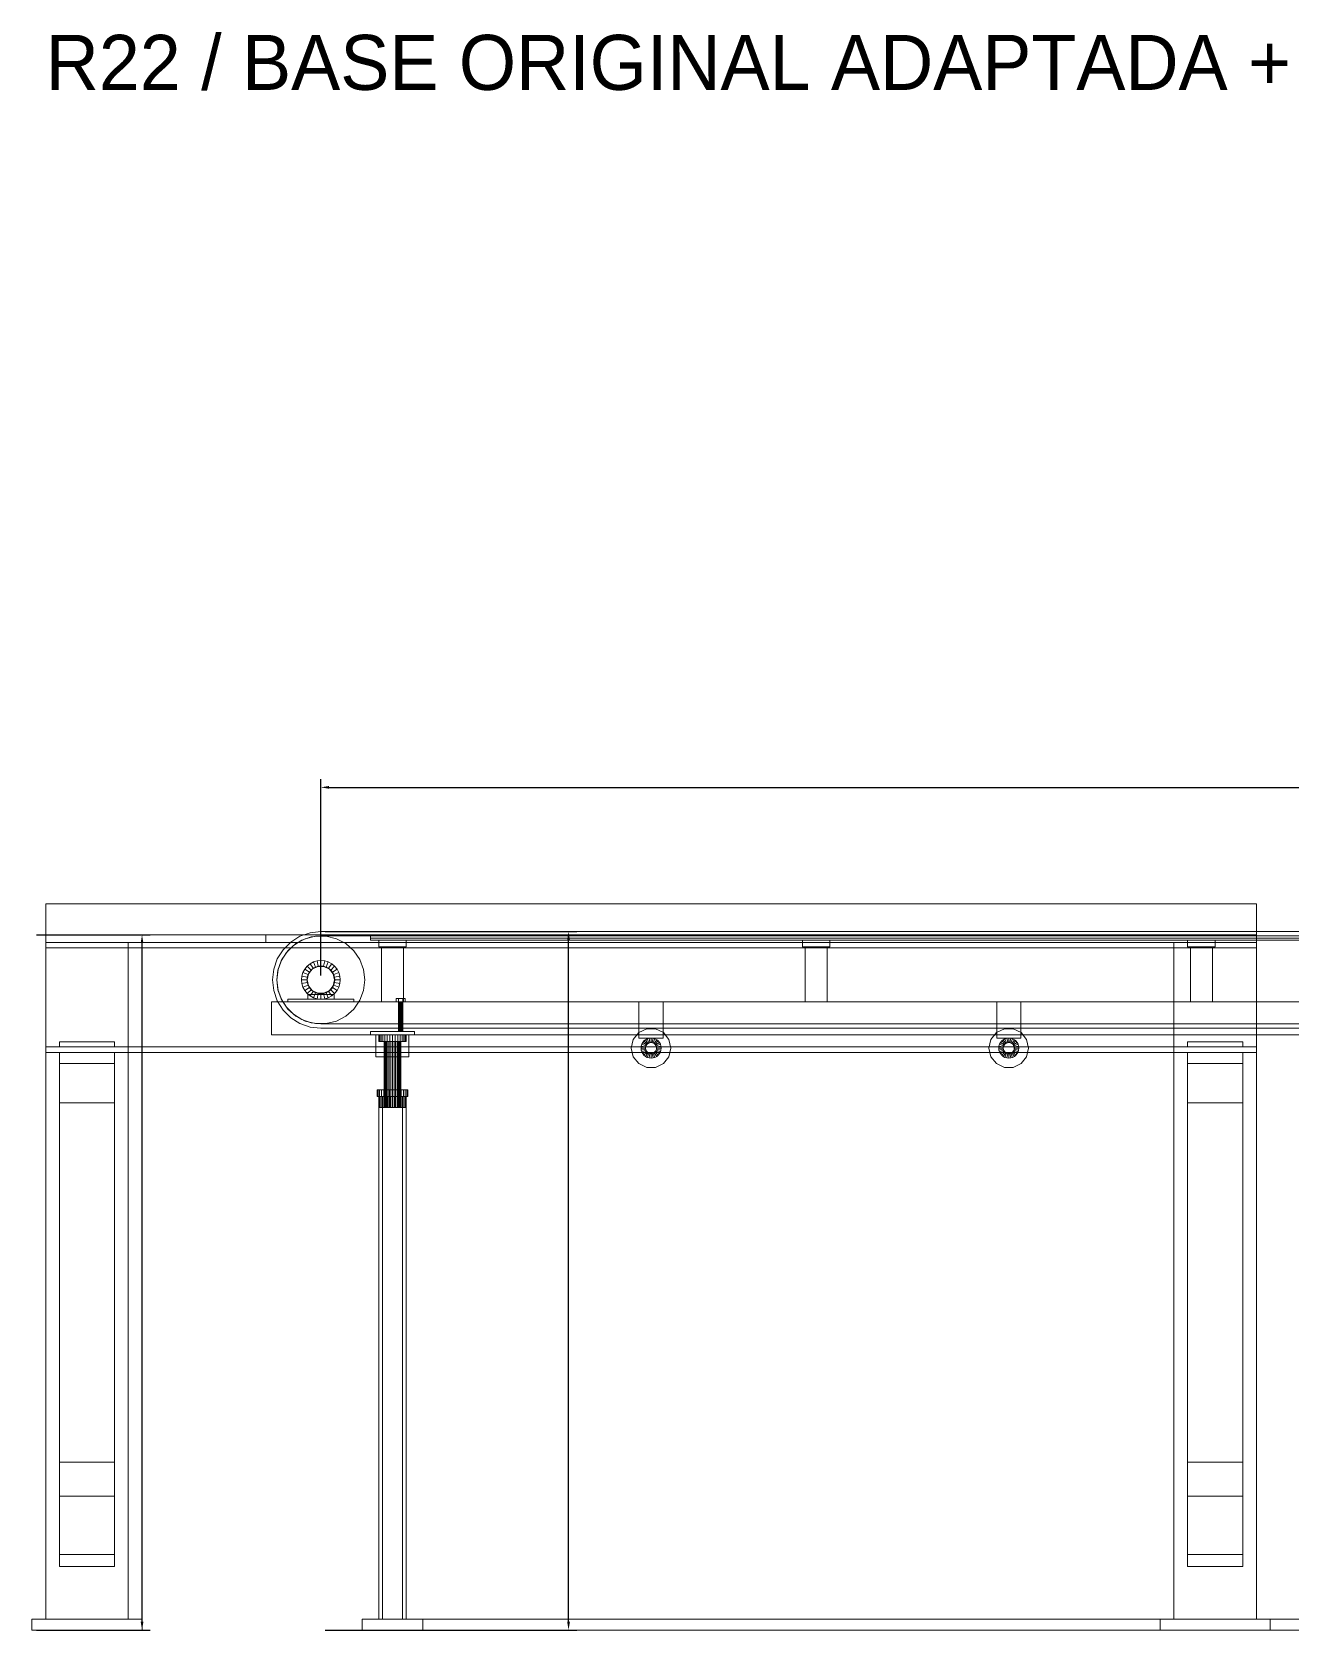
# Model space of a CAD drawing. Header units: millimetres. Extents: x -1970 to 34302, y -80068 to 6837.
# Drawn here: x -25 to 2261, y -69500 to -66595 of the extents above; entities that cross this region are included whole.
import ezdxf

# ---------------------------------------------------------------- set-up
doc = ezdxf.new("R2010")
doc.units = ezdxf.units.MM
for name, color, linetype, lineweight in [('COTAS_O', 1, 'Continuous', 0), ('COTAS_P', 1, 'Continuous', 0), ('R22_BASE_lateral', 7, 'Continuous', 0), ('TEXTOS', 4, 'Continuous', 0)]:
    doc.layers.add(name, color=color, linetype=linetype, lineweight=lineweight)
doc.dimstyles.new('R19_10', dxfattribs={"dimtxt": 25, "dimasz": 15, "dimexe": 15, "dimexo": 8, "dimgap": 10, "dimtad": 1, "dimtih": 1, "dimtoh": 1, "dimdsep": 46, "dimcen": 0.09, "dimadec": 0, "dimazin": 0, "dimtfac": 1, "dimtdec": 4, "dimtofl": 0, "dimtmove": 0, "dimatfit": 3, "dimfxl": 1, "dimtolj": 1, "dimtzin": 0, "dimarcsym": 0})

# ---------------------------------------------------------------- blocks, each defined once
blk = doc.blocks.new('*D47')
at = {"layer": 'COTAS_O', "color": 0, "lineweight": -2, "transparency": 16777216}
for p, q in [((-17, -68236), (190, -68236)), ((175, -69485), (175, -68251)), ((-17, -69500), (190, -69500))]:
    blk.add_line(p, q, dxfattribs=at)
at = {"layer": 'COTAS_O', "color": 0, "transparency": 16777216}
for points in [[(172.5, -68251), (177.5, -68251), (175, -68236)], [(172.5, -69485), (177.5, -69485), (175, -69500)]]:
    blk.add_solid(points, dxfattribs=at)
at = {"layer": 'Defpoints', "color": 0, "transparency": 16777216}
for p in [(-25, -68236), (175, -68236), (-25, -69500)]:
    blk.add_point(p, dxfattribs=at)
blk = doc.blocks.new('*D48')
at = {"layer": 'COTAS_P', "color": 0, "lineweight": -2, "transparency": 16777216}
for p, q in [((508, -68230), (965, -68230)), ((950, -69485), (950, -68245)), ((508, -69500), (965, -69500))]:
    blk.add_line(p, q, dxfattribs=at)
at = {"layer": 'COTAS_P', "color": 0, "transparency": 16777216}
for points in [[(947.5, -68245), (952.5, -68245), (950, -68230)], [(947.5, -69485), (952.5, -69485), (950, -69500)]]:
    blk.add_solid(points, dxfattribs=at)
at = {"layer": 'Defpoints', "color": 0, "transparency": 16777216}
for p in [(500, -68230), (950, -68230), (500, -69500)]:
    blk.add_point(p, dxfattribs=at)
blk = doc.blocks.new('*D49')
at = {"layer": 'COTAS_O', "color": 0, "lineweight": -2, "transparency": 16777216}
for p, q in [((500, -68310), (500, -67953)), ((3000, -68310), (3000, -67953)), ((515, -67968), (2985, -67968))]:
    blk.add_line(p, q, dxfattribs=at)
at = {"layer": 'COTAS_O', "color": 0, "transparency": 16777216}
for points in [[(515, -67965.5), (515, -67970.5), (500, -67968)], [(2985, -67965.5), (2985, -67970.5), (3000, -67968)]]:
    blk.add_solid(points, dxfattribs=at)
at = {"layer": 'Defpoints', "color": 0, "transparency": 16777216}
for p in [(3000, -67968), (500, -68318), (3000, -68318)]:
    blk.add_point(p, dxfattribs=at)

msp = doc.modelspace()

# ---------------------------------------------------------------- linework, layer by layer
at = {"layer": 'R22_BASE_lateral'}
for p, q in [((0, -68180), (2200, -68180)), ((0, -68180), (0, -68236)), ((2200, -68236), (2200, -68180)), ((0, -68260), (0, -68236)), ((0, -68236), (2200, -68236)), ((0, -68250), (0, -68236)), ((0, -68236), (400, -68236)), ((400, -68250), (400, -68236)), ((400, -68236), (2200, -68236)), ((461.818, -68238.715), (445.133, -68249.199)), ((465.289, -68245.922), (450.121, -68255.453)), ((454.555, -68252.161), (471.632, -68243.199)), ((480.418, -68232.206), (461.818, -68238.715)), ((482.198, -68240.006), (465.289, -68245.922)), ((471.632, -68243.199), (490.357, -68238.583)), ((500, -68230), (480.418, -68232.206)), ((500, -68238), (482.198, -68240.006)), ((490.357, -68238.583), (509.643, -68238.583)), ((3000, -68230), (500, -68230)), ((3000, -68238), (500, -68238)), ((509.643, -68238.583), (528.368, -68243.199)), ((528.368, -68243.199), (545.445, -68252.161)), ((590, -68238), (2910, -68238)), ((590, -68238), (590, -68242)), ((590, -68242), (2910, -68242)), ((590, -68242), (590, -68246)), ((590, -68246), (2910, -68246)), ((605, -68246), (655, -68246)), ((605, -68246), (605, -68250)), ((655, -68250), (655, -68246)), ((1375, -68246), (1425, -68246)), ((1375, -68246), (1375, -68250)), ((1425, -68250), (1425, -68246)), ((2075, -68246), (2125, -68246)), ((2075, -68246), (2075, -68250)), ((2125, -68250), (2125, -68246)), ((2200, -68260), (2200, -68236)), ((2200, -68250), (2200, -68236)), ((0, -68250), (150, -68250)), ((0, -68260), (0, -68250)), ((0, -68250), (2200, -68250)), ((0, -68260), (150, -68260)), ((0, -68440), (0, -68260)), ((0, -68260), (2200, -68260)), ((150, -68260), (150, -68250)), ((150, -68250), (2050, -68250)), ((150, -68250), (400, -68250)), ((150, -68440), (150, -68260)), ((150, -68260), (2050, -68260)), ((400, -68250), (2050, -68250)), ((431.199, -68263.133), (420.715, -68279.818)), ((437.453, -68268.121), (427.922, -68283.289)), ((429.164, -68280.822), (440.119, -68264.95)), ((445.133, -68249.199), (431.199, -68263.133)), ((450.121, -68255.453), (437.453, -68268.121)), ((440.119, -68264.95), (454.555, -68252.161)), ((545.445, -68252.161), (559.881, -68264.95)), ((559.881, -68264.95), (570.836, -68280.822)), ((605, -68250), (655, -68250)), ((605, -68250), (605, -68258)), ((605, -68258), (655, -68258)), ((610, -68258), (650, -68258)), ((610, -68258), (610, -68358)), ((650, -68358), (650, -68258)), ((655, -68258), (655, -68250)), ((1375, -68250), (1425, -68250)), ((1375, -68250), (1375, -68258)), ((1375, -68258), (1425, -68258)), ((1380, -68258), (1420, -68258)), ((1380, -68258), (1380, -68358)), ((1420, -68358), (1420, -68258)), ((1425, -68258), (1425, -68250)), ((2050, -68260), (2050, -68250)), ((2050, -68250), (2200, -68250)), ((2050, -68440), (2050, -68260)), ((2050, -68260), (2200, -68260)), ((2075, -68250), (2125, -68250)), ((2075, -68250), (2075, -68258)), ((2075, -68258), (2125, -68258)), ((2080, -68258), (2120, -68258)), ((2080, -68258), (2080, -68358)), ((2120, -68358), (2120, -68258)), ((2125, -68258), (2125, -68250)), ((2200, -68260), (2200, -68250)), ((2200, -68440), (2200, -68260)), ((414.206, -68298.418), (412, -68318)), ((420.715, -68279.818), (414.206, -68298.418)), ((420, -68318), (422.325, -68298.855)), ((422.006, -68300.198), (420, -68318)), ((427.922, -68283.289), (422.006, -68300.198)), ((422.325, -68298.855), (429.164, -68280.822)), ((467.433, -68304.51), (470.691, -68298.416)), ((470.691, -68298.416), (475.074, -68293.074)), ((479.005, -68303.972), (470.691, -68298.416)), ((475.074, -68293.074), (480.416, -68288.691)), ((482.146, -68300.146), (475.074, -68293.074)), ((479.005, -68303.972), (476.672, -68308.337)), ((477.476, -68307.153), (484.413, -68298.454)), ((482.146, -68300.146), (479.005, -68303.972)), ((480.416, -68288.691), (486.51, -68285.433)), ((485.972, -68297.005), (480.416, -68288.691)), ((485.972, -68297.005), (482.146, -68300.146)), ((484.413, -68298.454), (494.437, -68293.627)), ((490.337, -68294.672), (485.972, -68297.005)), ((486.51, -68285.433), (493.123, -68283.427)), ((490.337, -68294.672), (486.51, -68285.433)), ((495.074, -68293.235), (490.337, -68294.672)), ((493.123, -68283.427), (500, -68282.75)), ((495.074, -68293.235), (493.123, -68283.427)), ((494.437, -68293.627), (505.563, -68293.627)), ((500, -68292.75), (495.074, -68293.235)), ((500, -68292.75), (500, -68282.75)), ((500, -68282.75), (506.877, -68283.427)), ((504.926, -68293.235), (500, -68292.75)), ((504.926, -68293.235), (506.877, -68283.427)), ((509.663, -68294.672), (504.926, -68293.235)), ((505.563, -68293.627), (515.587, -68298.454)), ((506.877, -68283.427), (513.49, -68285.433)), ((509.663, -68294.672), (513.49, -68285.433)), ((514.028, -68297.005), (509.663, -68294.672)), ((513.49, -68285.433), (519.584, -68288.691)), ((514.028, -68297.005), (519.584, -68288.691)), ((517.854, -68300.146), (514.028, -68297.005)), ((515.587, -68298.454), (522.524, -68307.153)), ((517.854, -68300.146), (524.926, -68293.074)), ((520.995, -68303.972), (517.854, -68300.146)), ((519.584, -68288.691), (524.926, -68293.074)), ((520.995, -68303.972), (529.309, -68298.416)), ((523.328, -68308.337), (520.995, -68303.972)), ((524.926, -68293.074), (529.309, -68298.416)), ((529.309, -68298.416), (532.567, -68304.51)), ((570.836, -68280.822), (577.675, -68298.855)), ((577.675, -68298.855), (580, -68318)), ((412, -68318), (414.206, -68337.582)), ((422.325, -68337.145), (420, -68318)), ((420, -68318), (422.006, -68335.802)), ((464.75, -68318), (465.427, -68311.123)), ((474.75, -68318), (464.75, -68318)), ((465.427, -68324.877), (464.75, -68318)), ((465.427, -68311.123), (467.433, -68304.51)), ((475.235, -68313.074), (465.427, -68311.123)), ((475.235, -68322.926), (465.427, -68324.877)), ((467.433, -68331.49), (465.427, -68324.877)), ((476.672, -68308.337), (467.433, -68304.51)), ((476.672, -68327.663), (467.433, -68331.49)), ((470.691, -68337.584), (467.433, -68331.49)), ((479.005, -68332.028), (470.691, -68337.584)), ((475.235, -68313.074), (474.75, -68318)), ((474.75, -68318), (475.235, -68322.926)), ((475, -68318), (477.476, -68307.153)), ((475, -68318), (477.476, -68328.847)), ((476.672, -68308.337), (475.235, -68313.074)), ((475.235, -68322.926), (476.672, -68327.663)), ((476.672, -68327.663), (479.005, -68332.028)), ((477.476, -68328.847), (484.413, -68337.546)), ((479.005, -68332.028), (482.146, -68335.854)), ((515.587, -68337.546), (522.524, -68328.847)), ((517.854, -68335.854), (520.995, -68332.028)), ((520.995, -68332.028), (523.328, -68327.663)), ((520.995, -68332.028), (529.309, -68337.584)), ((522.524, -68307.153), (525, -68318)), ((522.524, -68328.847), (525, -68318)), ((523.328, -68308.337), (532.567, -68304.51)), ((524.765, -68313.074), (523.328, -68308.337)), ((523.328, -68327.663), (524.765, -68322.926)), ((523.328, -68327.663), (532.567, -68331.49)), ((524.765, -68313.074), (534.573, -68311.123)), ((525.25, -68318), (524.765, -68313.074)), ((524.765, -68322.926), (525.25, -68318)), ((524.765, -68322.926), (534.573, -68324.877)), ((535.25, -68318), (525.25, -68318)), ((532.567, -68331.49), (529.309, -68337.584)), ((532.567, -68304.51), (534.573, -68311.123)), ((534.573, -68324.877), (532.567, -68331.49)), ((534.573, -68311.123), (535.25, -68318)), ((535.25, -68318), (534.573, -68324.877)), ((580, -68318), (577.675, -68337.145)), ((410, -68358), (2700, -68358)), ((410, -68358), (410, -68418)), ((414.206, -68337.582), (420.715, -68356.182)), ((420.715, -68356.182), (431.199, -68372.867)), ((422.006, -68335.802), (427.922, -68352.711)), ((429.164, -68355.178), (422.325, -68337.145)), ((427.922, -68352.711), (437.453, -68367.879)), ((440.119, -68371.05), (429.164, -68355.178)), ((440, -68353.25), (560, -68353.25)), ((440, -68353.25), (440, -68358)), ((440, -68358), (560, -68358)), ((475.074, -68342.926), (470.691, -68337.584)), ((482.146, -68335.854), (475.074, -68342.926)), ((480.416, -68347.309), (475.074, -68342.926)), ((476, -68344.75), (524, -68344.75)), ((476, -68344.75), (476, -68353.25)), ((476, -68353.25), (524, -68353.25)), ((485.972, -68338.995), (480.416, -68347.309)), ((486.51, -68350.567), (480.416, -68347.309)), ((482.146, -68335.854), (485.972, -68338.995)), ((484.413, -68337.546), (494.437, -68342.373)), ((485.972, -68338.995), (490.337, -68341.328)), ((490.337, -68341.328), (486.51, -68350.567)), ((493.123, -68352.573), (486.51, -68350.567)), ((490.337, -68341.328), (495.074, -68342.765)), ((495.074, -68342.765), (493.123, -68352.573)), ((500, -68353.25), (493.123, -68352.573)), ((494.437, -68342.373), (505.563, -68342.373)), ((495.074, -68342.765), (500, -68343.25)), ((500, -68343.25), (504.926, -68342.765)), ((500, -68343.25), (500, -68353.25)), ((506.877, -68352.573), (500, -68353.25)), ((504.926, -68342.765), (509.663, -68341.328)), ((504.926, -68342.765), (506.877, -68352.573)), ((505.563, -68342.373), (515.587, -68337.546)), ((513.49, -68350.567), (506.877, -68352.573)), ((509.663, -68341.328), (514.028, -68338.995)), ((509.663, -68341.328), (513.49, -68350.567)), ((519.584, -68347.309), (513.49, -68350.567)), ((514.028, -68338.995), (517.854, -68335.854)), ((514.028, -68338.995), (519.584, -68347.309)), ((517.854, -68335.854), (524.926, -68342.926)), ((524.926, -68342.926), (519.584, -68347.309)), ((524, -68353.25), (524, -68344.75)), ((529.309, -68337.584), (524.926, -68342.926)), ((570.836, -68355.178), (559.881, -68371.05)), ((560, -68358), (560, -68353.25)), ((577.675, -68337.145), (570.836, -68355.178)), ((610, -68358), (650, -68358)), ((641, -68352), (637, -68352)), ((637, -68358), (637, -68352)), ((641, -68358), (637, -68358)), ((649, -68352), (641, -68352)), ((641, -68358), (641, -68352)), ((641.136, -68358), (641, -68358)), ((641, -68412), (641, -68358)), ((649, -68358), (641, -68358)), ((641.536, -68358), (641.136, -68358)), ((641.136, -68412), (641.136, -68358)), ((642.172, -68358), (641.536, -68358)), ((641.536, -68412), (641.536, -68358)), ((643, -68358), (642.172, -68358)), ((642.172, -68412), (642.172, -68358)), ((643.965, -68358), (643, -68358)), ((643, -68412), (643, -68358)), ((645, -68358), (643.965, -68358)), ((643.965, -68412), (643.965, -68358)), ((646.035, -68358), (645, -68358)), ((645, -68412), (645, -68358)), ((647, -68358), (646.035, -68358)), ((646.035, -68412), (646.035, -68358)), ((647.828, -68358), (647, -68358)), ((647, -68412), (647, -68358)), ((648.464, -68358), (647.828, -68358)), ((647.828, -68412), (647.828, -68358)), ((648.864, -68358), (648.464, -68358)), ((648.464, -68412), (648.464, -68358)), ((649, -68358), (648.864, -68358)), ((648.864, -68412), (648.864, -68358)), ((653, -68352), (649, -68352)), ((649, -68358), (649, -68352)), ((649, -68358), (649, -68412)), ((649, -68358), (653, -68358)), ((653, -68352), (653, -68358)), ((1078, -68358), (1122, -68358)), ((1078, -68358), (1078, -68423.75)), ((1122, -68423.75), (1122, -68358)), ((1380, -68358), (1420, -68358)), ((1728, -68358), (1772, -68358)), ((1728, -68358), (1728, -68423.75)), ((1772, -68423.75), (1772, -68358)), ((2080, -68358), (2120, -68358)), ((431.199, -68372.867), (445.133, -68386.801)), ((437.453, -68367.879), (450.121, -68380.547)), ((454.555, -68383.839), (440.119, -68371.05)), ((445.133, -68386.801), (461.818, -68397.285)), ((450.121, -68380.547), (465.289, -68390.078)), ((471.632, -68392.801), (454.555, -68383.839)), ((465.289, -68390.078), (482.198, -68395.994)), ((545.445, -68383.839), (528.368, -68392.801)), ((559.881, -68371.05), (545.445, -68383.839)), ((410, -68418), (2700, -68418)), ((461.818, -68397.285), (480.418, -68403.794)), ((490.357, -68397.417), (471.632, -68392.801)), ((480.418, -68403.794), (500, -68406)), ((482.198, -68395.994), (500, -68398)), ((509.643, -68397.417), (490.357, -68397.417)), ((500, -68398), (3000, -68398)), ((500, -68406), (3000, -68406)), ((528.368, -68392.801), (509.643, -68397.417)), ((590, -68412), (670, -68412)), ((590, -68412), (590, -68418)), ((590, -68418), (670, -68418)), ((600, -68418), (660, -68418)), ((600, -68418), (600, -68458)), ((605.48, -68418), (605, -68418)), ((605, -68430), (605, -68418)), ((606.903, -68418), (605.48, -68418)), ((605.48, -68430), (605.48, -68418)), ((609.213, -68418), (606.903, -68418)), ((606.903, -68430), (606.903, -68418)), ((612.322, -68418), (609.213, -68418)), ((609.213, -68430), (609.213, -68418)), ((616.111, -68418), (612.322, -68418)), ((612.322, -68430), (612.322, -68418)), ((620.433, -68418), (616.111, -68418)), ((616.111, -68430), (616.111, -68418)), ((625.123, -68418), (620.433, -68418)), ((620.433, -68430), (620.433, -68418)), ((630, -68418), (625.123, -68418)), ((625.123, -68430), (625.123, -68418)), ((634.877, -68418), (630, -68418)), ((630, -68430), (630, -68418)), ((639.567, -68418), (634.877, -68418)), ((634.877, -68430), (634.877, -68418)), ((643.889, -68418), (639.567, -68418)), ((639.567, -68430), (639.567, -68418)), ((641.136, -68412), (641, -68412)), ((641.536, -68412), (641.136, -68412)), ((642.172, -68412), (641.536, -68412)), ((643, -68412), (642.172, -68412)), ((643.965, -68412), (643, -68412)), ((647.678, -68418), (643.889, -68418)), ((643.889, -68430), (643.889, -68418)), ((645, -68412), (643.965, -68412)), ((646.035, -68412), (645, -68412)), ((647, -68412), (646.035, -68412)), ((647.828, -68412), (647, -68412)), ((650.787, -68418), (647.678, -68418)), ((647.678, -68430), (647.678, -68418)), ((648.464, -68412), (647.828, -68412)), ((648.864, -68412), (648.464, -68412)), ((648.864, -68412), (649, -68412)), ((653.097, -68418), (650.787, -68418)), ((650.787, -68430), (650.787, -68418)), ((654.52, -68418), (653.097, -68418)), ((653.097, -68430), (653.097, -68418)), ((655, -68418), (654.52, -68418)), ((654.52, -68430), (654.52, -68418)), ((655, -68418), (655, -68430)), ((660, -68458), (660, -68418)), ((670, -68418), (670, -68412)), ((1067.565, -68426.38), (1077.554, -68413.854)), ((1077.554, -68413.854), (1091.989, -68406.903)), ((1091.989, -68406.903), (1108.011, -68406.903)), ((1108.011, -68406.903), (1122.446, -68413.854)), ((1122.446, -68413.854), (1132.435, -68426.38)), ((1717.565, -68426.38), (1727.554, -68413.854)), ((1727.554, -68413.854), (1741.989, -68406.903)), ((1741.989, -68406.903), (1758.011, -68406.903)), ((1758.011, -68406.903), (1772.446, -68413.854)), ((1772.446, -68413.854), (1782.435, -68426.38)), ((0, -69480), (0, -68440)), ((0, -68440), (150, -68440)), ((0, -68440), (2200, -68440)), ((25, -68440), (25, -68430.857)), ((25, -68430.857), (125, -68430.857)), ((25, -68440), (125, -68440)), ((125, -68440), (125, -68430.857)), ((150, -68450), (150, -68440)), ((150, -68440), (2050, -68440)), ((605.48, -68430), (605, -68430)), ((606.903, -68430), (605.48, -68430)), ((609.213, -68430), (606.903, -68430)), ((612.322, -68430), (609.213, -68430)), ((616.111, -68430), (612.322, -68430)), ((615.288, -68430), (615, -68430)), ((615, -68550), (615, -68430)), ((616.142, -68430), (615.288, -68430)), ((615.288, -68550), (615.288, -68430)), ((620.433, -68430), (616.111, -68430)), ((617.528, -68430), (616.142, -68430)), ((616.142, -68550), (616.142, -68430)), ((619.393, -68430), (617.528, -68430)), ((617.528, -68550), (617.528, -68430)), ((621.666, -68430), (619.393, -68430)), ((619.393, -68550), (619.393, -68430)), ((625.123, -68430), (620.433, -68430)), ((624.26, -68430), (621.666, -68430)), ((621.666, -68550), (621.666, -68430)), ((627.074, -68430), (624.26, -68430)), ((624.26, -68550), (624.26, -68430)), ((630, -68430), (625.123, -68430)), ((630, -68430), (627.074, -68430)), ((627.074, -68550), (627.074, -68430)), ((632.926, -68430), (630, -68430)), ((630, -68550), (630, -68430)), ((634.877, -68430), (630, -68430)), ((635.74, -68430), (632.926, -68430)), ((632.926, -68550), (632.926, -68430)), ((639.567, -68430), (634.877, -68430)), ((638.334, -68430), (635.74, -68430)), ((635.74, -68550), (635.74, -68430)), ((640.607, -68430), (638.334, -68430)), ((638.334, -68550), (638.334, -68430)), ((643.889, -68430), (639.567, -68430)), ((642.472, -68430), (640.607, -68430)), ((640.607, -68550), (640.607, -68430)), ((643.858, -68430), (642.472, -68430)), ((642.472, -68550), (642.472, -68430)), ((644.712, -68430), (643.858, -68430)), ((643.858, -68550), (643.858, -68430)), ((647.678, -68430), (643.889, -68430)), ((645, -68430), (644.712, -68430)), ((644.712, -68550), (644.712, -68430)), ((645, -68430), (645, -68550)), ((650.787, -68430), (647.678, -68430)), ((653.097, -68430), (650.787, -68430)), ((654.52, -68430), (653.097, -68430)), ((654.52, -68430), (655, -68430)), ((1064, -68442), (1067.565, -68426.38)), ((1067.565, -68457.62), (1064, -68442)), ((1078, -68423.75), (1122, -68423.75)), ((1081.75, -68442), (1082.101, -68438.44)), ((1089.75, -68442), (1081.75, -68442)), ((1082.101, -68445.56), (1081.75, -68442)), ((1082.101, -68438.44), (1083.139, -68435.016)), ((1089.947, -68440), (1082.101, -68438.44)), ((1089.947, -68444), (1082.101, -68445.56)), ((1083.139, -68448.984), (1082.101, -68445.56)), ((1083.139, -68435.016), (1084.826, -68431.861)), ((1090.53, -68438.077), (1083.139, -68435.016)), ((1090.53, -68445.923), (1083.139, -68448.984)), ((1084.826, -68452.139), (1083.139, -68448.984)), ((1084.826, -68431.861), (1087.095, -68429.095)), ((1091.477, -68436.305), (1084.826, -68431.861)), ((1091.477, -68447.695), (1084.826, -68452.139)), ((1087.095, -68429.095), (1089.861, -68426.826)), ((1092.752, -68434.752), (1087.095, -68429.095)), ((1092.752, -68449.248), (1087.095, -68454.905)), ((1089.947, -68440), (1089.75, -68442)), ((1089.75, -68442), (1089.947, -68444)), ((1089.861, -68426.826), (1093.016, -68425.139)), ((1094.305, -68433.477), (1089.861, -68426.826)), ((1090.53, -68438.077), (1089.947, -68440)), ((1089.947, -68444), (1090.53, -68445.923)), ((1090.341, -68439.412), (1090, -68442)), ((1090, -68442), (1090.341, -68444.588)), ((1091.34, -68437), (1090.341, -68439.412)), ((1090.341, -68444.588), (1091.34, -68447)), ((1091.477, -68436.305), (1090.53, -68438.077)), ((1090.53, -68445.923), (1091.477, -68447.695)), ((1092.929, -68434.929), (1091.34, -68437)), ((1091.34, -68447), (1092.929, -68449.071)), ((1092.752, -68434.752), (1091.477, -68436.305)), ((1091.477, -68447.695), (1092.752, -68449.248)), ((1094.305, -68433.477), (1092.752, -68434.752)), ((1092.752, -68449.248), (1094.305, -68450.523)), ((1095, -68433.34), (1092.929, -68434.929)), ((1092.929, -68449.071), (1095, -68450.66)), ((1093.016, -68425.139), (1096.44, -68424.101)), ((1096.077, -68432.53), (1093.016, -68425.139)), ((1096.077, -68432.53), (1094.305, -68433.477)), ((1097.412, -68432.341), (1095, -68433.34)), ((1098, -68431.947), (1096.077, -68432.53)), ((1096.44, -68424.101), (1100, -68423.75)), ((1098, -68431.947), (1096.44, -68424.101)), ((1100, -68432), (1097.412, -68432.341)), ((1100, -68431.75), (1098, -68431.947)), ((1100, -68431.75), (1100, -68423.75)), ((1100, -68423.75), (1103.56, -68424.101)), ((1102, -68431.947), (1100, -68431.75)), ((1102.588, -68432.341), (1100, -68432)), ((1102, -68431.947), (1103.56, -68424.101)), ((1103.923, -68432.53), (1102, -68431.947)), ((1105, -68433.34), (1102.588, -68432.341)), ((1103.56, -68424.101), (1106.984, -68425.139)), ((1103.923, -68432.53), (1106.984, -68425.139)), ((1105.695, -68433.477), (1103.923, -68432.53)), ((1107.071, -68434.929), (1105, -68433.34)), ((1105, -68450.66), (1107.071, -68449.071)), ((1105.695, -68433.477), (1110.139, -68426.826)), ((1107.248, -68434.752), (1105.695, -68433.477)), ((1105.695, -68450.523), (1107.248, -68449.248)), ((1106.984, -68425.139), (1110.139, -68426.826)), ((1108.66, -68437), (1107.071, -68434.929)), ((1107.071, -68449.071), (1108.66, -68447)), ((1107.248, -68434.752), (1112.905, -68429.095)), ((1108.523, -68436.305), (1107.248, -68434.752)), ((1107.248, -68449.248), (1108.523, -68447.695)), ((1107.248, -68449.248), (1112.905, -68454.905)), ((1108.523, -68436.305), (1115.174, -68431.861)), ((1109.47, -68438.077), (1108.523, -68436.305)), ((1108.523, -68447.695), (1109.47, -68445.923)), ((1108.523, -68447.695), (1115.174, -68452.139)), ((1109.659, -68439.412), (1108.66, -68437)), ((1108.66, -68447), (1109.659, -68444.588)), ((1109.47, -68438.077), (1116.861, -68435.016)), ((1110.053, -68440), (1109.47, -68438.077)), ((1109.47, -68445.923), (1110.053, -68444)), ((1109.47, -68445.923), (1116.861, -68448.984)), ((1110, -68442), (1109.659, -68439.412)), ((1109.659, -68444.588), (1110, -68442)), ((1110.053, -68440), (1117.899, -68438.44)), ((1110.25, -68442), (1110.053, -68440)), ((1110.053, -68444), (1110.25, -68442)), ((1110.053, -68444), (1117.899, -68445.56)), ((1110.139, -68426.826), (1112.905, -68429.095)), ((1118.25, -68442), (1110.25, -68442)), ((1112.905, -68429.095), (1115.174, -68431.861)), ((1115.174, -68431.861), (1116.861, -68435.016)), ((1116.861, -68448.984), (1115.174, -68452.139)), ((1116.861, -68435.016), (1117.899, -68438.44)), ((1117.899, -68445.56), (1116.861, -68448.984)), ((1117.899, -68438.44), (1118.25, -68442)), ((1118.25, -68442), (1117.899, -68445.56)), ((1132.435, -68426.38), (1136, -68442)), ((1136, -68442), (1132.435, -68457.62)), ((1714, -68442), (1717.565, -68426.38)), ((1717.565, -68457.62), (1714, -68442)), ((1728, -68423.75), (1772, -68423.75)), ((1731.75, -68442), (1732.101, -68438.44)), ((1739.75, -68442), (1731.75, -68442)), ((1732.101, -68445.56), (1731.75, -68442)), ((1732.101, -68438.44), (1733.139, -68435.016)), ((1739.947, -68440), (1732.101, -68438.44)), ((1739.947, -68444), (1732.101, -68445.56)), ((1733.139, -68448.984), (1732.101, -68445.56)), ((1733.139, -68435.016), (1734.826, -68431.861)), ((1740.53, -68438.077), (1733.139, -68435.016)), ((1740.53, -68445.923), (1733.139, -68448.984)), ((1734.826, -68452.139), (1733.139, -68448.984)), ((1734.826, -68431.861), (1737.095, -68429.095)), ((1741.477, -68436.305), (1734.826, -68431.861)), ((1741.477, -68447.695), (1734.826, -68452.139)), ((1737.095, -68429.095), (1739.861, -68426.826)), ((1742.752, -68434.752), (1737.095, -68429.095)), ((1742.752, -68449.248), (1737.095, -68454.905)), ((1739.947, -68440), (1739.75, -68442)), ((1739.75, -68442), (1739.947, -68444)), ((1739.861, -68426.826), (1743.016, -68425.139)), ((1744.305, -68433.477), (1739.861, -68426.826)), ((1740.53, -68438.077), (1739.947, -68440)), ((1739.947, -68444), (1740.53, -68445.923)), ((1740.341, -68439.412), (1740, -68442)), ((1740, -68442), (1740.341, -68444.588)), ((1741.34, -68437), (1740.341, -68439.412)), ((1740.341, -68444.588), (1741.34, -68447)), ((1741.477, -68436.305), (1740.53, -68438.077)), ((1740.53, -68445.923), (1741.477, -68447.695)), ((1742.929, -68434.929), (1741.34, -68437)), ((1741.34, -68447), (1742.929, -68449.071)), ((1742.752, -68434.752), (1741.477, -68436.305)), ((1741.477, -68447.695), (1742.752, -68449.248)), ((1744.305, -68433.477), (1742.752, -68434.752)), ((1742.752, -68449.248), (1744.305, -68450.523)), ((1745, -68433.34), (1742.929, -68434.929)), ((1742.929, -68449.071), (1745, -68450.66)), ((1743.016, -68425.139), (1746.44, -68424.101)), ((1746.077, -68432.53), (1743.016, -68425.139)), ((1746.077, -68432.53), (1744.305, -68433.477)), ((1747.412, -68432.341), (1745, -68433.34)), ((1748, -68431.947), (1746.077, -68432.53)), ((1746.44, -68424.101), (1750, -68423.75)), ((1748, -68431.947), (1746.44, -68424.101)), ((1750, -68432), (1747.412, -68432.341)), ((1750, -68431.75), (1748, -68431.947)), ((1750, -68431.75), (1750, -68423.75)), ((1750, -68423.75), (1753.56, -68424.101)), ((1752, -68431.947), (1750, -68431.75)), ((1752.588, -68432.341), (1750, -68432)), ((1752, -68431.947), (1753.56, -68424.101)), ((1753.923, -68432.53), (1752, -68431.947)), ((1755, -68433.34), (1752.588, -68432.341)), ((1753.56, -68424.101), (1756.984, -68425.139)), ((1753.923, -68432.53), (1756.984, -68425.139)), ((1755.695, -68433.477), (1753.923, -68432.53)), ((1757.071, -68434.929), (1755, -68433.34)), ((1755, -68450.66), (1757.071, -68449.071)), ((1755.695, -68433.477), (1760.139, -68426.826)), ((1757.248, -68434.752), (1755.695, -68433.477)), ((1755.695, -68450.523), (1757.248, -68449.248)), ((1756.984, -68425.139), (1760.139, -68426.826)), ((1758.66, -68437), (1757.071, -68434.929)), ((1757.071, -68449.071), (1758.66, -68447)), ((1757.248, -68434.752), (1762.905, -68429.095)), ((1758.523, -68436.305), (1757.248, -68434.752)), ((1757.248, -68449.248), (1758.523, -68447.695)), ((1757.248, -68449.248), (1762.905, -68454.905)), ((1758.523, -68436.305), (1765.174, -68431.861)), ((1759.47, -68438.077), (1758.523, -68436.305)), ((1758.523, -68447.695), (1759.47, -68445.923)), ((1758.523, -68447.695), (1765.174, -68452.139)), ((1759.659, -68439.412), (1758.66, -68437)), ((1758.66, -68447), (1759.659, -68444.588)), ((1759.47, -68438.077), (1766.861, -68435.016)), ((1760.053, -68440), (1759.47, -68438.077)), ((1759.47, -68445.923), (1760.053, -68444)), ((1759.47, -68445.923), (1766.861, -68448.984)), ((1760, -68442), (1759.659, -68439.412)), ((1759.659, -68444.588), (1760, -68442)), ((1760.053, -68440), (1767.899, -68438.44)), ((1760.25, -68442), (1760.053, -68440)), ((1760.053, -68444), (1760.25, -68442)), ((1760.053, -68444), (1767.899, -68445.56)), ((1760.139, -68426.826), (1762.905, -68429.095)), ((1768.25, -68442), (1760.25, -68442)), ((1762.905, -68429.095), (1765.174, -68431.861)), ((1765.174, -68431.861), (1766.861, -68435.016)), ((1766.861, -68448.984), (1765.174, -68452.139)), ((1766.861, -68435.016), (1767.899, -68438.44)), ((1767.899, -68445.56), (1766.861, -68448.984)), ((1767.899, -68438.44), (1768.25, -68442)), ((1768.25, -68442), (1767.899, -68445.56)), ((1782.435, -68426.38), (1786, -68442)), ((1786, -68442), (1782.435, -68457.62)), ((2050, -68450), (2050, -68440)), ((2050, -68440), (2200, -68440)), ((2075, -68440), (2075, -68430.857)), ((2075, -68430.857), (2175, -68430.857)), ((2075, -68440), (2175, -68440)), ((2175, -68440), (2175, -68430.857)), ((2200, -69480), (2200, -68440)), ((2200, -68450), (2200, -68440)), ((0, -69480), (0, -68450)), ((0, -68450), (150, -68450)), ((25, -69194.962), (25, -68450)), ((25, -68450), (125, -68450)), ((25, -68450), (25, -68470)), ((25, -68450), (25, -69256.525)), ((25, -68470), (125, -68470)), ((125, -69194.962), (125, -68450)), ((125, -68450), (125, -68470)), ((125, -68450), (125, -69256.525)), ((150, -69480), (150, -68450)), ((150, -68450), (2050, -68450)), ((600, -68458), (660, -68458)), ((1077.554, -68470.146), (1067.565, -68457.62)), ((1091.989, -68477.097), (1077.554, -68470.146)), ((1087.095, -68454.905), (1084.826, -68452.139)), ((1089.861, -68457.174), (1087.095, -68454.905)), ((1094.305, -68450.523), (1089.861, -68457.174)), ((1093.016, -68458.861), (1089.861, -68457.174)), ((1108.011, -68477.097), (1091.989, -68477.097)), ((1096.077, -68451.47), (1093.016, -68458.861)), ((1096.44, -68459.899), (1093.016, -68458.861)), ((1094.305, -68450.523), (1096.077, -68451.47)), ((1095, -68450.66), (1097.412, -68451.659)), ((1096.077, -68451.47), (1098, -68452.053)), ((1098, -68452.053), (1096.44, -68459.899)), ((1100, -68460.25), (1096.44, -68459.899)), ((1097.412, -68451.659), (1100, -68452)), ((1098, -68452.053), (1100, -68452.25)), ((1100, -68452), (1102.588, -68451.659)), ((1100, -68452.25), (1102, -68452.053)), ((1100, -68452.25), (1100, -68460.25)), ((1103.56, -68459.899), (1100, -68460.25)), ((1102, -68452.053), (1103.923, -68451.47)), ((1102, -68452.053), (1103.56, -68459.899)), ((1102.588, -68451.659), (1105, -68450.66)), ((1106.984, -68458.861), (1103.56, -68459.899)), ((1103.923, -68451.47), (1105.695, -68450.523)), ((1103.923, -68451.47), (1106.984, -68458.861)), ((1105.695, -68450.523), (1110.139, -68457.174)), ((1110.139, -68457.174), (1106.984, -68458.861)), ((1122.446, -68470.146), (1108.011, -68477.097)), ((1112.905, -68454.905), (1110.139, -68457.174)), ((1115.174, -68452.139), (1112.905, -68454.905)), ((1132.435, -68457.62), (1122.446, -68470.146)), ((1727.554, -68470.146), (1717.565, -68457.62)), ((1741.989, -68477.097), (1727.554, -68470.146)), ((1737.095, -68454.905), (1734.826, -68452.139)), ((1739.861, -68457.174), (1737.095, -68454.905)), ((1744.305, -68450.523), (1739.861, -68457.174)), ((1743.016, -68458.861), (1739.861, -68457.174)), ((1758.011, -68477.097), (1741.989, -68477.097)), ((1746.077, -68451.47), (1743.016, -68458.861)), ((1746.44, -68459.899), (1743.016, -68458.861)), ((1744.305, -68450.523), (1746.077, -68451.47)), ((1745, -68450.66), (1747.412, -68451.659)), ((1746.077, -68451.47), (1748, -68452.053)), ((1748, -68452.053), (1746.44, -68459.899)), ((1750, -68460.25), (1746.44, -68459.899)), ((1747.412, -68451.659), (1750, -68452)), ((1748, -68452.053), (1750, -68452.25)), ((1750, -68452), (1752.588, -68451.659)), ((1750, -68452.25), (1752, -68452.053)), ((1750, -68452.25), (1750, -68460.25)), ((1753.56, -68459.899), (1750, -68460.25)), ((1752, -68452.053), (1753.923, -68451.47)), ((1752, -68452.053), (1753.56, -68459.899)), ((1752.588, -68451.659), (1755, -68450.66)), ((1756.984, -68458.861), (1753.56, -68459.899)), ((1753.923, -68451.47), (1755.695, -68450.523)), ((1753.923, -68451.47), (1756.984, -68458.861)), ((1755.695, -68450.523), (1760.139, -68457.174)), ((1760.139, -68457.174), (1756.984, -68458.861)), ((1772.446, -68470.146), (1758.011, -68477.097)), ((1762.905, -68454.905), (1760.139, -68457.174)), ((1765.174, -68452.139), (1762.905, -68454.905)), ((1782.435, -68457.62), (1772.446, -68470.146)), ((2050, -69480), (2050, -68450)), ((2050, -68450), (2200, -68450)), ((2075, -69194.962), (2075, -68450)), ((2075, -68450), (2175, -68450)), ((2075, -68450), (2075, -68470)), ((2075, -68450), (2075, -69256.525)), ((2075, -68470), (2175, -68470)), ((2175, -69194.962), (2175, -68450)), ((2175, -68450), (2175, -68470)), ((2175, -68450), (2175, -69256.525)), ((2200, -69480), (2200, -68450)), ((614.75, -68518), (602, -68518)), ((602, -68518), (602.538, -68518)), ((602, -68518), (602, -68530)), ((602.538, -68530), (602, -68530)), ((602, -68530), (614.75, -68530)), ((615.043, -68518), (602.538, -68518)), ((602.538, -68518), (604.131, -68518)), ((602.538, -68518), (602.538, -68530)), ((604.131, -68530), (602.538, -68530)), ((602.538, -68530), (615.043, -68530)), ((615.911, -68518), (604.131, -68518)), ((604.131, -68518), (606.719, -68518)), ((604.131, -68518), (604.131, -68530)), ((606.719, -68530), (604.131, -68530)), ((604.131, -68530), (615.911, -68530)), ((605, -68530), (612, -68530)), ((605, -68530), (605, -69480)), ((614.75, -68530), (605, -68530)), ((605, -68530), (605.48, -68530)), ((605, -68530), (605, -68550)), ((615.043, -68530), (605.48, -68530)), ((605.48, -68530), (606.903, -68530)), ((605.48, -68530), (605.48, -68550)), ((617.32, -68518), (606.719, -68518)), ((606.719, -68518), (610.201, -68518)), ((606.719, -68518), (606.719, -68530)), ((610.201, -68530), (606.719, -68530)), ((606.719, -68530), (617.32, -68530)), ((615.911, -68530), (606.903, -68530)), ((606.903, -68530), (609.213, -68530)), ((606.903, -68530), (606.903, -68550)), ((617.32, -68530), (609.213, -68530)), ((609.213, -68530), (612.322, -68530)), ((609.213, -68530), (609.213, -68550)), ((619.217, -68518), (610.201, -68518)), ((610.201, -68518), (614.444, -68518)), ((610.201, -68518), (610.201, -68530)), ((614.444, -68530), (610.201, -68530)), ((610.201, -68530), (619.217, -68530)), ((612, -69480), (612, -68530)), ((612, -68530), (648, -68530)), ((619.217, -68530), (612.322, -68530)), ((612.322, -68530), (616.111, -68530)), ((612.322, -68530), (612.322, -68550)), ((621.528, -68518), (614.444, -68518)), ((614.444, -68518), (619.285, -68518)), ((614.444, -68518), (614.444, -68530)), ((619.285, -68530), (614.444, -68530)), ((614.444, -68530), (621.528, -68530)), ((615.043, -68518), (614.75, -68518)), ((614.75, -68530), (614.75, -68518)), ((615.043, -68530), (614.75, -68530)), ((614.75, -68550), (614.75, -68530)), ((615.911, -68518), (615.043, -68518)), ((615.043, -68530), (615.043, -68518)), ((615.911, -68530), (615.043, -68530)), ((615.043, -68550), (615.043, -68530)), ((617.32, -68518), (615.911, -68518)), ((615.911, -68530), (615.911, -68518)), ((617.32, -68530), (615.911, -68530)), ((615.911, -68550), (615.911, -68530)), ((621.528, -68530), (616.111, -68530)), ((616.111, -68530), (620.433, -68530)), ((616.111, -68530), (616.111, -68550)), ((619.217, -68518), (617.32, -68518)), ((617.32, -68530), (617.32, -68518)), ((619.217, -68530), (617.32, -68530)), ((617.32, -68550), (617.32, -68530)), ((621.528, -68518), (619.217, -68518)), ((619.217, -68530), (619.217, -68518)), ((621.528, -68530), (619.217, -68530)), ((619.217, -68550), (619.217, -68530)), ((624.164, -68518), (619.285, -68518)), ((619.285, -68518), (624.537, -68518)), ((619.285, -68518), (619.285, -68530)), ((624.537, -68530), (619.285, -68530)), ((619.285, -68530), (624.164, -68530)), ((624.164, -68530), (620.433, -68530)), ((620.433, -68530), (625.123, -68530)), ((620.433, -68530), (620.433, -68550)), ((624.164, -68518), (621.528, -68518)), ((621.528, -68530), (621.528, -68518)), ((624.164, -68530), (621.528, -68530)), ((621.528, -68550), (621.528, -68530)), ((627.025, -68518), (624.164, -68518)), ((624.164, -68530), (624.164, -68518)), ((627.025, -68530), (624.164, -68530)), ((624.164, -68550), (624.164, -68530)), ((627.025, -68518), (624.537, -68518)), ((624.537, -68518), (630, -68518)), ((624.537, -68518), (624.537, -68530)), ((630, -68530), (624.537, -68530)), ((624.537, -68530), (627.025, -68530)), ((627.025, -68530), (625.123, -68530)), ((625.123, -68530), (630, -68530)), ((625.123, -68530), (625.123, -68550)), ((630, -68518), (627.025, -68518)), ((627.025, -68530), (627.025, -68518)), ((630, -68530), (627.025, -68530)), ((627.025, -68550), (627.025, -68530)), ((632.975, -68518), (630, -68518)), ((630, -68518), (635.463, -68518)), ((630, -68530), (630, -68518)), ((632.975, -68530), (630, -68530)), ((630, -68530), (634.877, -68530)), ((630, -68550), (630, -68530)), ((635.463, -68530), (630, -68530)), ((635.836, -68518), (632.975, -68518)), ((632.975, -68518), (635.463, -68518)), ((632.975, -68530), (632.975, -68518)), ((635.836, -68530), (632.975, -68530)), ((632.975, -68530), (634.877, -68530)), ((632.975, -68550), (632.975, -68530)), ((635.463, -68530), (632.975, -68530)), ((634.877, -68530), (639.567, -68530)), ((634.877, -68530), (634.877, -68550)), ((635.463, -68518), (640.715, -68518)), ((635.463, -68518), (635.463, -68530)), ((640.715, -68530), (635.463, -68530)), ((638.472, -68518), (635.836, -68518)), ((635.836, -68518), (640.715, -68518)), ((635.836, -68530), (635.836, -68518)), ((638.472, -68530), (635.836, -68530)), ((635.836, -68530), (639.567, -68530)), ((635.836, -68550), (635.836, -68530)), ((640.715, -68530), (635.836, -68530)), ((640.783, -68518), (638.472, -68518)), ((638.472, -68518), (645.556, -68518)), ((638.472, -68530), (638.472, -68518)), ((640.783, -68530), (638.472, -68530)), ((638.472, -68530), (643.889, -68530)), ((638.472, -68550), (638.472, -68530)), ((645.556, -68530), (638.472, -68530)), ((639.567, -68530), (643.889, -68530)), ((639.567, -68530), (639.567, -68550)), ((640.715, -68518), (645.556, -68518)), ((640.715, -68518), (640.715, -68530)), ((645.556, -68530), (640.715, -68530)), ((642.68, -68518), (640.783, -68518)), ((640.783, -68518), (649.799, -68518)), ((640.783, -68530), (640.783, -68518)), ((642.68, -68530), (640.783, -68530)), ((640.783, -68530), (647.678, -68530)), ((640.783, -68550), (640.783, -68530)), ((649.799, -68530), (640.783, -68530)), ((644.089, -68518), (642.68, -68518)), ((642.68, -68518), (653.281, -68518)), ((642.68, -68530), (642.68, -68518)), ((644.089, -68530), (642.68, -68530)), ((642.68, -68530), (650.787, -68530)), ((642.68, -68550), (642.68, -68530)), ((653.281, -68530), (642.68, -68530)), ((643.889, -68530), (647.678, -68530)), ((643.889, -68530), (643.889, -68550)), ((644.957, -68518), (644.089, -68518)), ((644.089, -68518), (655.869, -68518)), ((644.089, -68530), (644.089, -68518)), ((644.957, -68530), (644.089, -68530)), ((644.089, -68530), (653.097, -68530)), ((644.089, -68550), (644.089, -68530)), ((655.869, -68530), (644.089, -68530)), ((645.25, -68518), (644.957, -68518)), ((644.957, -68518), (657.462, -68518)), ((644.957, -68530), (644.957, -68518)), ((645.25, -68530), (644.957, -68530)), ((644.957, -68530), (654.52, -68530)), ((644.957, -68550), (644.957, -68530)), ((657.462, -68530), (644.957, -68530)), ((658, -68518), (645.25, -68518)), ((645.25, -68518), (645.25, -68530)), ((655, -68530), (645.25, -68530)), ((645.25, -68530), (645.25, -68550)), ((645.25, -68530), (658, -68530)), ((645.556, -68518), (649.799, -68518)), ((645.556, -68518), (645.556, -68530)), ((649.799, -68530), (645.556, -68530)), ((647.678, -68530), (650.787, -68530)), ((647.678, -68530), (647.678, -68550)), ((648, -69480), (648, -68530)), ((648, -68530), (655, -68530)), ((649.799, -68518), (653.281, -68518)), ((649.799, -68518), (649.799, -68530)), ((653.281, -68530), (649.799, -68530)), ((650.787, -68530), (653.097, -68530)), ((650.787, -68530), (650.787, -68550)), ((653.097, -68530), (654.52, -68530)), ((653.097, -68530), (653.097, -68550)), ((653.281, -68518), (655.869, -68518)), ((653.281, -68518), (653.281, -68530)), ((655.869, -68530), (653.281, -68530)), ((654.52, -68530), (655, -68530)), ((654.52, -68530), (654.52, -68550)), ((655, -69480), (655, -68530)), ((655, -68550), (655, -68530)), ((655.869, -68518), (657.462, -68518)), ((655.869, -68518), (655.869, -68530)), ((657.462, -68530), (655.869, -68530)), ((657.462, -68518), (658, -68518)), ((657.462, -68518), (657.462, -68530)), ((658, -68530), (657.462, -68530)), ((658, -68530), (658, -68518)), ((25, -69362.816), (25, -68541.307)), ((25, -68541.307), (125, -68541.307)), ((25, -68541.307), (25, -69384.261)), ((125, -69362.816), (125, -68541.307)), ((125, -68541.307), (125, -69384.261)), ((605.48, -68550), (605, -68550)), ((605, -68550), (614.75, -68550)), ((606.903, -68550), (605.48, -68550)), ((605.48, -68550), (615.043, -68550)), ((609.213, -68550), (606.903, -68550)), ((606.903, -68550), (615.911, -68550)), ((612.322, -68550), (609.213, -68550)), ((609.213, -68550), (617.32, -68550)), ((616.111, -68550), (612.322, -68550)), ((612.322, -68550), (619.217, -68550)), ((614.75, -68550), (615.043, -68550)), ((615.288, -68550), (615, -68550)), ((615.043, -68550), (615.911, -68550)), ((616.142, -68550), (615.288, -68550)), ((615.911, -68550), (617.32, -68550)), ((620.433, -68550), (616.111, -68550)), ((616.111, -68550), (621.528, -68550)), ((617.528, -68550), (616.142, -68550)), ((617.32, -68550), (619.217, -68550)), ((619.393, -68550), (617.528, -68550)), ((619.217, -68550), (621.528, -68550)), ((621.666, -68550), (619.393, -68550)), ((625.123, -68550), (620.433, -68550)), ((620.433, -68550), (624.164, -68550)), ((621.528, -68550), (624.164, -68550)), ((624.26, -68550), (621.666, -68550)), ((624.164, -68550), (627.025, -68550)), ((627.074, -68550), (624.26, -68550)), ((630, -68550), (625.123, -68550)), ((625.123, -68550), (627.025, -68550)), ((627.025, -68550), (630, -68550)), ((630, -68550), (627.074, -68550)), ((632.926, -68550), (630, -68550)), ((634.877, -68550), (630, -68550)), ((630, -68550), (632.975, -68550)), ((635.74, -68550), (632.926, -68550)), ((634.877, -68550), (632.975, -68550)), ((632.975, -68550), (635.836, -68550)), ((639.567, -68550), (634.877, -68550)), ((638.334, -68550), (635.74, -68550)), ((639.567, -68550), (635.836, -68550)), ((635.836, -68550), (638.472, -68550)), ((640.607, -68550), (638.334, -68550)), ((643.889, -68550), (638.472, -68550)), ((638.472, -68550), (640.783, -68550)), ((643.889, -68550), (639.567, -68550)), ((642.472, -68550), (640.607, -68550)), ((647.678, -68550), (640.783, -68550)), ((640.783, -68550), (642.68, -68550)), ((643.858, -68550), (642.472, -68550)), ((650.787, -68550), (642.68, -68550)), ((642.68, -68550), (644.089, -68550)), ((644.712, -68550), (643.858, -68550)), ((647.678, -68550), (643.889, -68550)), ((653.097, -68550), (644.089, -68550)), ((644.089, -68550), (644.957, -68550)), ((644.712, -68550), (645, -68550)), ((654.52, -68550), (644.957, -68550)), ((644.957, -68550), (645.25, -68550)), ((645.25, -68550), (655, -68550)), ((650.787, -68550), (647.678, -68550)), ((653.097, -68550), (650.787, -68550)), ((654.52, -68550), (653.097, -68550)), ((655, -68550), (654.52, -68550)), ((2075, -69362.816), (2075, -68541.307)), ((2075, -68541.307), (2175, -68541.307)), ((2075, -68541.307), (2075, -69384.261)), ((2175, -69362.816), (2175, -68541.307)), ((2175, -68541.307), (2175, -69384.261)), ((25, -69362.816), (25, -69194.962)), ((25, -69194.962), (125, -69194.962)), ((125, -69362.816), (125, -69194.962)), ((2075, -69362.816), (2075, -69194.962)), ((2075, -69194.962), (2175, -69194.962)), ((2175, -69362.816), (2175, -69194.962)), ((25, -69384.261), (25, -69256.525)), ((25, -69256.525), (125, -69256.525)), ((125, -69384.261), (125, -69256.525)), ((2075, -69384.261), (2075, -69256.525)), ((2075, -69256.525), (2175, -69256.525)), ((2175, -69384.261), (2175, -69256.525)), ((25, -69362.816), (125, -69362.816)), ((2075, -69362.816), (2175, -69362.816)), ((25, -69384.261), (125, -69384.261)), ((2075, -69384.261), (2175, -69384.261)), ((-25, -69500), (-25, -69480)), ((-25, -69480), (175, -69480)), ((0, -69480), (150, -69480)), ((175, -69500), (175, -69480)), ((575, -69480), (685, -69480)), ((575, -69480), (575, -69500)), ((575, -69480), (2555, -69480)), ((605, -69480), (612, -69480)), ((612, -69480), (648, -69480)), ((648, -69480), (655, -69480)), ((685, -69500), (685, -69480)), ((2025, -69500), (2025, -69480)), ((2025, -69480), (2225, -69480)), ((2050, -69480), (2200, -69480)), ((2225, -69500), (2225, -69480)), ((-25, -69500), (175, -69500)), ((575, -69500), (685, -69500)), ((575, -69500), (2555, -69500)), ((2025, -69500), (2225, -69500))]:
    msp.add_line(p, q, dxfattribs=at)

# ---------------------------------------------------------------- texts
at = {"layer": 'TEXTOS'}
msp.add_text('R22 / BASE ORIGINAL ADAPTADA + C05 / LATERAL / MM', height=100, dxfattribs=at).set_placement((0, -66700))

# ---------------------------------------------------------------- dimensions: what is measured, and where the dimension line sits
at = {"layer": 'COTAS_O'}
for p1, p2, distance, picture, middle in [((500, -68318), (3000, -68318), 350, '*D49', (1750, -67968)), ((-25, -69500), (-25, -68236), -200, '*D47', (175, -68868))]:
    dim = msp.add_aligned_dim(p1=p1, p2=p2, distance=distance, text='<> O', dimstyle='R19_10', dxfattribs=at)
    dim.commit()
    dim.dimension.update_dxf_attribs({"geometry": picture, "text_midpoint": middle})
at = {"layer": 'COTAS_P'}
dim = msp.add_aligned_dim(p1=(500, -69500), p2=(500, -68230), distance=-450, text='<> P', dimstyle='R19_10', dxfattribs=at)
dim.commit()
dim.dimension.update_dxf_attribs({"geometry": '*D48', "text_midpoint": (950, -68865)})

doc.saveas('drawing.dxf')
